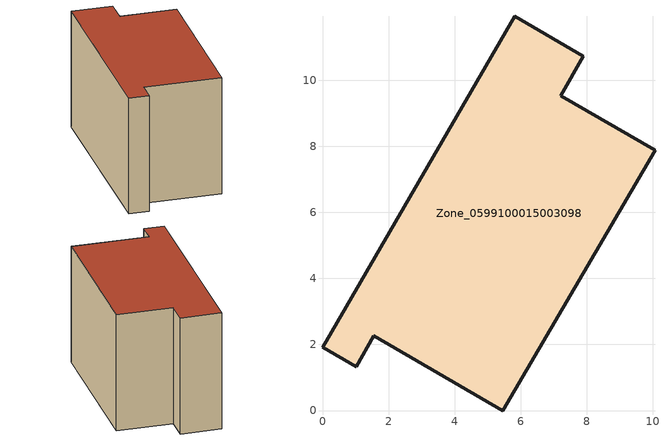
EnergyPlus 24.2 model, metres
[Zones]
Zone_0599100015003098
 floor ground (C_G): 0,1.91 5.83,11.93 7.9,10.72 7.21,9.53 10.06,7.87 5.46,0 1.56,2.26 1.02,1.32 z1.73
 wall outside (C_F): 7.21,9.53 7.9,10.72 5.83,11.93 0,1.91 1.02,1.32 1.56,2.26 5.46,0 10.06,7.87 7.21,9.53 z1.73:8.87
 roof outside (C_R): 1.02,1.32 1.56,2.26 5.46,0 10.06,7.87 7.21,9.53 7.9,10.72 5.83,11.93 0,1.91 z8.87
[BUILDING]
Pand.0599100015003098: North Axis=0; Terrain=City; Loads Convergence Tolerance Value=0.04; Temperature Convergence Tolerance Value=0.4; Solar Distribution=FullExterior; Maximum Number of Warmup Days=25; Minimum Number of Warmup Days=1
[Site:Location]
Rotterdam.The.Hague.AP_ZH_NLD Design_Conditions: Latitude=51.96; Longitude=4.45; Time Zone=1; Elevation=-4.5
[SITE:GROUNDTEMPERATURE:BUILDINGSURFACE]
18, 18, 18, 18, 18, 18, 18, 18, 18, 18, 18, 18
[MATERIAL] Thermal Absorptance=0.9; Solar Absorptance=0.7; Visible Absorptance=0.7
Name | Roughness | Thickness | Conductivity | Density | Specific Heat
G.TI.1975-1991 | MediumSmooth | 0.15 | 0.288461 | 540 | 1210
F.TI.1975-1991 | Rough | 0.3 | 0.230769 | 1920 | 840
R.TI.1975-1991 | MediumRough | 0.2 | 0.153846 | 1500 | 1000
[CONSTRUCTION]
C_G: G.TI.1975-1991
C_F: F.TI.1975-1991
C_R: R.TI.1975-1991
[ZONE]
Zone_0599100015003098: Type=1; Multiplier=1; Ceiling Height=Autocalculate; Volume=Autocalculate; Floor Area=autocalculate; Part of Total Floor Area=Yes
[ZONEINFILTRATION:DESIGNFLOWRATE]
Infil_Zone_0599100015003098: Zone or ZoneList or Space or SpaceList=Zone_0599100015003098; Schedule=AlwaysOn; Design Flow Rate Calculation Method=Flow/Area; Flow Rate per Floor Area=0.003; Constant Term Coefficient=1; Temperature Term Coefficient=0; Velocity Term Coefficient=0; Velocity Squared Term Coefficient=0
[HVACTEMPLATE:ZONE:IDEALLOADSAIRSYSTEM]
Zone_0599100015003098: Maximum Heating Supply Air Temperature=50; Minimum Cooling Supply Air Temperature=13; Maximum Heating Supply Air Humidity Ratio=0.0156; Minimum Cooling Supply Air Humidity Ratio=0.0077; Heating Limit=NoLimit; Cooling Limit=NoLimit; Dehumidification Control Type=ConstantSensibleHeatRatio; Cooling Sensible Heat Ratio=0.7; Dehumidification Setpoint=60; Humidification Control Type=None; Humidification Setpoint=30; Outdoor Air Method=None; Outdoor Air Flow Rate per Person=0.00944; Outdoor Air Flow Rate per Zone Floor Area=0; Outdoor Air Flow Rate per Zone=0; Demand Controlled Ventilation Type=None; Outdoor Air Economizer Type=NoEconomizer; Heat Recovery Type=None; Sensible Heat Recovery Effectiveness=0.7; Latent Heat Recovery Effectiveness=0.65
[ZONECONTROL:THERMOSTAT]
ThermostatControl_Zone_0599100015003098: Zone or ZoneList=Zone_0599100015003098; Control Type Schedule=DualSetpointControlType; Control 1=Thermostat_Zone_0599100015003098; Temperature Difference Between Cutout And Setpoint=0
[THERMOSTATSETPOINT:DUALSETPOINT]
Thermostat_Zone_0599100015003098: Heating Setpoint Temperature Schedule=HeatingSetpoint_Zone_0599100015003098; Cooling Setpoint Temperature Schedule=CoolingSetpoint_Zone_0599100015003098
[SCHEDULE:COMPACT]
HeatingSetpoint_Zone_0599100015003098: Through: 12/31, For: AllDays, Until: 24:00, 21
CoolingSetpoint_Zone_0599100015003098: Through: 12/31, For: AllDays, Until: 24:00, 24
DualSetpointControlType: Through: 12/31, For: AllDays, Until: 24:00, 4
AlwaysOn: Through: 12/31, For: AllDays, Until: 24:00, 1
